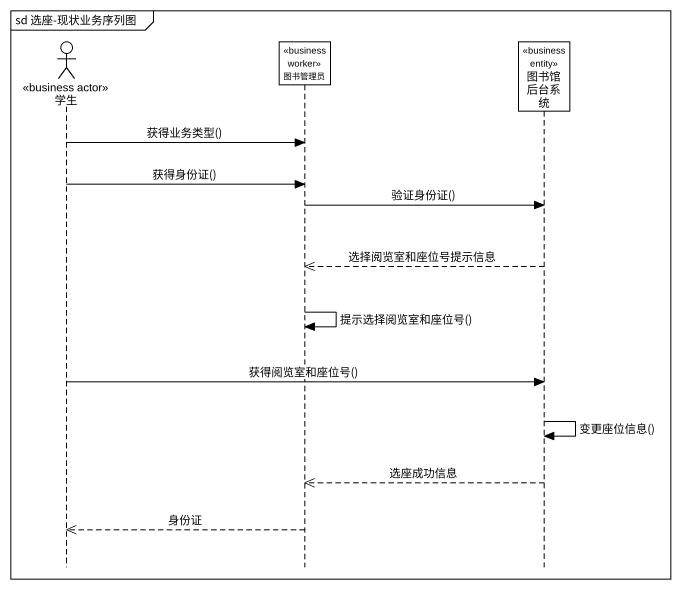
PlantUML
@startuml
mainframe sd 选座-现状业务序列图
hide footbox
actor 学生 <<business actor>>
participant 图书管理员 <<business worker>>
participant 图书馆后台系统 <<business entity>>

学生 -> 图书管理员 : 获得业务类型()
学生 -> 图书管理员 : 获得身份证()
图书管理员 -> 图书馆后台系统 : 验证身份证()
图书馆后台系统 -->> 图书管理员 : 选择阅览室和座位号提示信息
图书管理员 -> 图书管理员 : 提示选择阅览室和座位号()
学生 -> 图书馆后台系统 : 获得阅览室和座位号()
图书馆后台系统 -> 图书馆后台系统 : 变更座位信息()
图书馆后台系统 -->> 图书管理员 : 选座成功信息
图书管理员 -->> 学生 : 身份证
@enduml
